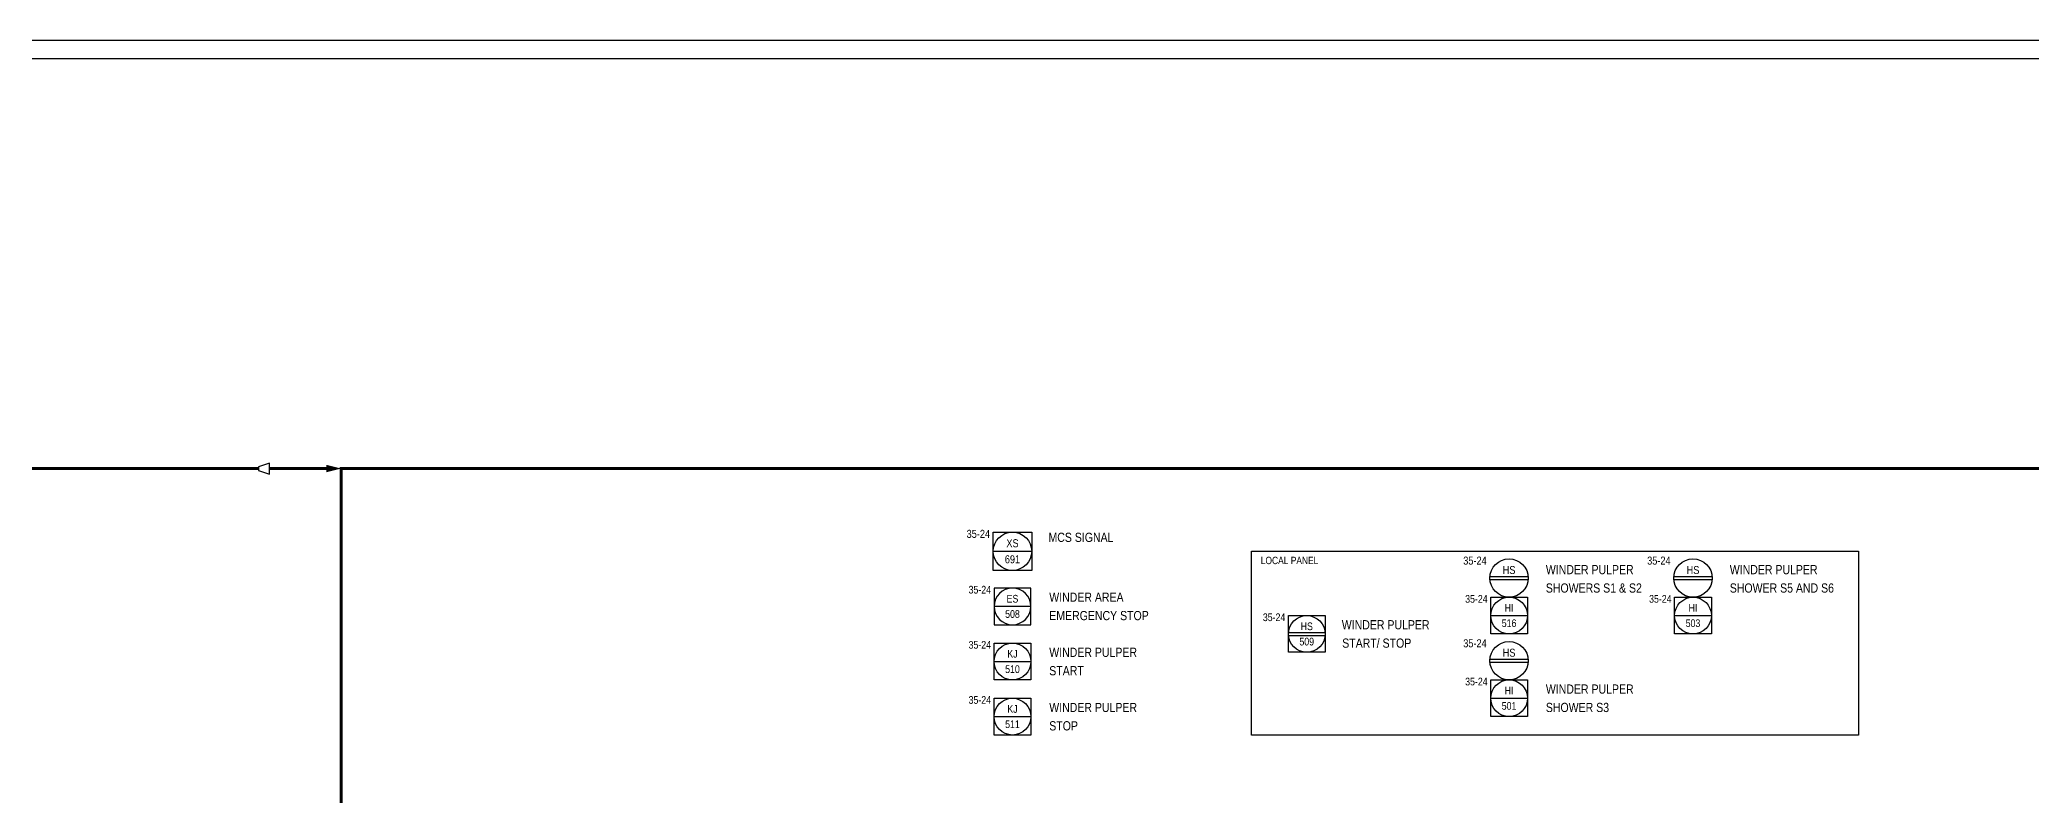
# Model space of a CAD drawing. Header units: millimetres. Extents: x -55 to 6506, y -5 to 599.
# Drawn here: x 408 to 949, y 389 to 594 of the extents above; entities that cross this region are included whole.
import ezdxf
from ezdxf.enums import TextEntityAlignment as Align

# ---------------------------------------------------------------- set-up
doc = ezdxf.new("R2010")
doc.units = ezdxf.units.MM
doc.header["$LTSCALE"] = 10
doc.header["$MEASUREMENT"] = 0
doc.linetypes.add('DASHDOT', pattern=[25.4, 12.7, -6.35, 0, -6.35])
doc.layers.get('0').update_dxf_attribs({"linetype": 'CONTINUOUS'})
for name, color, linetype in [('P-A-SHEET', 3, 'CONTINUOUS'), ('P-FITTINGS', 7, 'CONTINUOUS'), ('P-INSTRPOS', 7, 'CONTINUOUS'), ('P-INSTRPOS_TEXTS', 7, 'CONTINUOUS'), ('P-INSTRU', 7, 'CONTINUOUS'), ('P-MASS1', 6, 'CONTINUOUS'), ('P-OTHER', 7, 'CONTINUOUS'), ('P-SYMB', 7, 'CONTINUOUS'), ('P-TEXT', 7, 'CONTINUOUS')]:
    doc.layers.add(name, color=color, linetype=linetype)
doc.styles.add('Arial', font='ARIALN.TTF')
doc.styles.add('ROMANS', font='ARIALN.TTF')

# ---------------------------------------------------------------- blocks, each defined once
blk = doc.blocks.new('PPI_1205A')
at = {"color": 0, "linetype": 'ByBlock'}
for p, q in [((-6, -6), (-6, 6)), ((-6, 6), (6, 6)), ((-5.98, 0.5), (5.98, 0.5)), ((6, 6), (6, -6)), ((6, -6), (-6, -6)), ((-5.98, -0.5), (5.98, -0.5))]:
    blk.add_line(p, q, dxfattribs=at)
blk.add_circle((0, 0), 6, dxfattribs=at)
blk = doc.blocks.new('PPI_1204A')
at = {"color": 0, "linetype": 'ByBlock'}
for p, q in [((-6, -6), (-6, 6)), ((-6, 6), (6, 6)), ((-6, 0), (6, 0)), ((6, 6), (6, -6)), ((6, -6), (-6, -6))]:
    blk.add_line(p, q, dxfattribs=at)
blk.add_circle((0, 0), 6, dxfattribs=at)
blk = doc.blocks.new('P7A1305')
at = {"color": 0, "linetype": 'ByBlock'}
blk.add_solid([(-4, -1), (-4, 1), (0, 0)], dxfattribs=at)
blk = doc.blocks.new('P7A1210')
at = {"color": 0, "linetype": 'ByBlock'}
blk.add_lwpolyline([(-3, 1.5), (-3, -1.5), (0, -0.5), (0, 0.5)], close=True, dxfattribs=at)
blk = doc.blocks.new('PPI_1202A')
at = {"color": 0, "linetype": 'ByBlock'}
for p, q in [((-5.98, 0.5), (5.98, 0.5)), ((-5.98, -0.5), (5.98, -0.5))]:
    blk.add_line(p, q, dxfattribs=at)
blk.add_circle((0, 0), 6, dxfattribs=at)
blk = doc.blocks.new('A$7F2E8')
at = {"layer": 'P-TEXT', "style": 'ROMANS'}
blk.add_text('MCS SIGNAL', height=2.5, dxfattribs=at).set_placement((-0.21, 1.29), align=Align.MIDDLE_LEFT)

msp = doc.modelspace()

# ---------------------------------------------------------------- linework, layer by layer
at = {"layer": 'P-A-SHEET', "color": 7, "const_width": 0.35}
for points in [[(-50, 0), (6501, 0), (6501, 594), (-50, 594)], [(-45, 5), (6496, 5), (6496, 589), (-45, 589)]]:
    msp.add_lwpolyline(points, close=True, dxfattribs=at)
at = {"layer": 'P-MASS1', "const_width": 0.8}
for points in [[(102.5, 250), (75, 250), (75, 477.5), (467.5, 477.5)], [(470.5, 477.5), (486, 477.5)], [(550, 250), (490, 250), (490, 477.5), (1012.97, 477.5)]]:
    msp.add_lwpolyline(points, dxfattribs=at)
at = {"layer": 'P-OTHER', "linetype": 'DASHDOT', "ltscale": 2}
msp.add_lwpolyline([(737.5, 455), (902.5, 455), (902.5, 405), (737.5, 405)], close=True, dxfattribs=at)

# ---------------------------------------------------------------- block references
at = {"layer": 'P-FITTINGS', "rotation": 180}
msp.add_blockref('P7A1210', (467.5, 477.5), dxfattribs=at)
at = {"layer": 'P-INSTRPOS', "color": 140}
for name, p, xscale, yscale, zscale in [('PPI_1204A', (672.5, 455), 0.87, 0.87, 0.87), ('PPI_1204A', (672.5, 440), -0.833333, 0.833333, 0.833333), ('PPI_1204A', (807.5, 437.5), 0.8333, 0.8333, 0.8333), ('PPI_1205A', (752.5, 432.5), 0.8333, 0.8333, 0.8333), ('PPI_1204A', (672.5, 425), 0.8333, 0.8333, 0.8333), ('PPI_1204A', (807.5, 415), 0.8333, 0.8333, 0.8333), ('PPI_1204A', (672.5, 410), 0.8333, 0.8333, 0.8333)]:
    msp.add_blockref(name, p, dxfattribs=dict(at, xscale=xscale, yscale=yscale, zscale=zscale))
at = {"layer": 'P-INSTRPOS', "color": 1, "xscale": 0.87, "yscale": 0.87, "zscale": 0.87}
for p in [(807.5, 447.72), (857.5, 447.72), (807.5, 425.22)]:
    msp.add_blockref('PPI_1202A', p, dxfattribs=at)
at = {"layer": 'P-INSTRU', "color": 140, "xscale": 0.833333333333334, "yscale": 0.833333333333334, "zscale": 0.833333333333334}
msp.add_blockref('PPI_1204A', (857.5, 437.5), dxfattribs=at)
at = {"layer": 'P-OTHER'}
msp.add_blockref('A$7F2E8', (682.5, 457.5), dxfattribs=at)
at = {"layer": 'P-SYMB'}
msp.add_blockref('P7A1305', (490, 477.5), dxfattribs=at)

# ---------------------------------------------------------------- texts
at = {"layer": 'P-INSTRPOS_TEXTS', "style": 'Arial'}
for height, p in [(2.175, (666.41, 458.65)), (2.175, (801.41, 451.37)), (2.175, (851.41, 451.37)), (2.083, (666.67, 443.5)), (2.083, (801.67, 441)), (2.083, (851.67, 441)), (2.083, (746.67, 436)), (2.083, (666.67, 428.5)), (2.175, (801.41, 428.87)), (2.083, (801.67, 418.5)), (2.083, (666.67, 413.5))]:
    msp.add_text('35-24', height=height, dxfattribs=at).set_placement(p, align=Align.RIGHT)
for s, height, p in [('XS', 2.175, (672.5, 457.18)), ('691', 2.175, (672.5, 452.82)), ('HS', 2.175, (807.5, 449.89)), ('HS', 2.175, (857.5, 449.89)), ('508', 2.083, (672.5, 437.92)), ('ES', 2.083, (672.5, 442.08)), ('HI', 2.083, (807.5, 439.58)), ('HI', 2.083, (857.5, 439.58)), ('HS', 2.083, (752.5, 434.58)), ('516', 2.083, (807.5, 435.42)), ('503', 2.083, (857.5, 435.42)), ('KJ', 2.083, (672.5, 427.08)), ('509', 2.083, (752.5, 430.42)), ('HS', 2.175, (807.5, 427.39)), ('510', 2.083, (672.5, 422.92)), ('HI', 2.083, (807.5, 417.08)), ('KJ', 2.083, (672.5, 412.08)), ('501', 2.083, (807.5, 412.92)), ('511', 2.083, (672.5, 407.92))]:
    msp.add_text(s, height=height, dxfattribs=at).set_placement(p, align=Align.MIDDLE)
at = {"layer": 'P-TEXT', "style": 'ROMANS'}
for s, height, p in [('LOCAL PANEL', 2, (740, 452.5)), ('WINDER PULPER', 2.5, (817.5, 450)), ('WINDER PULPER', 2.5, (867.5, 450)), ('SHOWERS S1 & S2', 2.5, (817.5, 445)), ('SHOWER S5 AND S6', 2.5, (867.5, 445)), ('WINDER AREA', 2.5, (682.5, 442.5)), ('EMERGENCY STOP', 2.5, (682.5, 437.5)), ('WINDER PULPER', 2.5, (762.02, 435)), ('WINDER PULPER', 2.5, (682.5, 427.5)), ('START/ STOP', 2.5, (762.14, 430)), ('START', 2.5, (682.5, 422.5)), ('WINDER PULPER', 2.5, (817.5, 417.5)), ('WINDER PULPER', 2.5, (682.5, 412.5)), ('SHOWER S3', 2.5, (817.5, 412.5)), ('STOP', 2.5, (682.5, 407.5))]:
    msp.add_text(s, height=height, dxfattribs=at).set_placement(p, align=Align.MIDDLE_LEFT)

doc.saveas('drawing.dxf')
